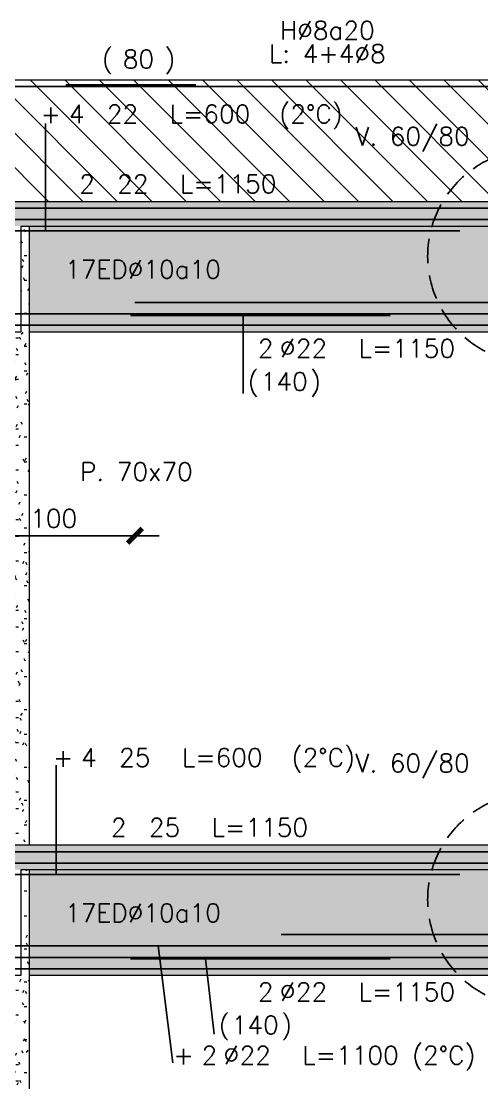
# Model space of a CAD drawing. Extents: x -10459 to 16942, y -13088 to 14608.
# Drawn here: x 1471 to 1754, y 2817 to 3470 of the extents above; entities that cross this region are included whole.
import ezdxf
from ezdxf.enums import TextEntityAlignment as Align

# ---------------------------------------------------------------- set-up
doc = ezdxf.new("R2010")
doc.units = 0
doc.header["$LTSCALE"] = 30
doc.header["$MEASUREMENT"] = 0
doc.linetypes.add("EJE1-1'$0$DASHED", pattern=[0.75, 0.5, -0.25])
doc.linetypes.add("EJE1-1'$0$RLE-PROYECCION", pattern=[0.71438, 0.47625, -0.23813])
doc.layers.get('0').update_dxf_attribs({"linetype": 'CONTINUOUS'})
for name, color, linetype in [("EJE1-1'$0$CORTES", 5, 'CONTINUOUS'), ("EJE1-1'$0$RLA-FE", 7, 'CONTINUOUS'), ("EJE1-1'$0$RLA-TEXTOS-FE", 9, 'CONTINUOUS')]:
    doc.layers.add(name, color=color, linetype=linetype)
doc.layers.add("EJE1-1'$0$RLA-ACHURADO", color=30, linetype="EJE1-1'$0$RLE-PROYECCION", lineweight=15, transparency=0.7)
doc.layers.add("EJE1-1'$0$RLA-CONTORNO", color=30, linetype='CONTINUOUS', lineweight=15)
doc.layers.add("EJE1-1'$0$RLA-TEXTOS-1", color=9, linetype='CONTINUOUS', lineweight=9)
doc.styles.add("EJE1-1'$0$RomanS", font='romans.shx', dxfattribs={"height": 11.25})
doc.dimstyles.new("EJE1-1'$0$ING50", dxfattribs={"dimscale": 50, "dimtxt": 0.27, "dimasz": 0.3, "dimexe": 0, "dimexo": 0, "dimgap": 0.1, "dimtad": 1, "dimdec": 1, "dimzin": 12, "dimdsep": 46, "dimtxsty": "EJE1-1'$0$RomanS", "dimblk": "EJE1-1'$0$TICK1", "dimblk1": "EJE1-1'$0$TICK1", "dimblk2": "EJE1-1'$0$TICK1", "dimcen": 0.09, "dimclrd": 2, "dimclre": 1, "dimclrt": 3, "dimadec": 0, "dimazin": 0, "dimtfac": 1, "dimtdec": 0, "dimtix": 1, "dimtmove": 2, "dimatfit": 3, "dimldrblk": "EJE1-1'$0$TICK1", "dimfxl": 0, "dimfxlon": 1, "dimtolj": 1, "dimtzin": 0, "dimarcsym": 0})
pattern_1 = [(0, (-234.281, -2576.79), (20.32, 5.08), [1.676, -13.564, 1.676, -13.564, -81.28]), (0, (-234.281, -2576.79), (20.32, 5.08), [-30.48, 1.676, -28.804, 1.676, -13.564, -35.56]), (0, (-234.281, -2576.79), (20.32, 5.08), [-76.2, 1.676, -8.484, 1.676, -23.724]), (120, (-226.661, -2574.25), (-14.559409, 15.057636), [1.676, -13.564, 1.676, -13.564, -81.28]), (120, (-226.661, -2574.25), (-14.559409, 15.057636), [-30.48, 1.676, -28.804, 1.676, -13.564, -35.56]), (120, (-226.661, -2574.25), (-14.559409, 15.057636), [-76.2, 1.676, -8.484, 1.676, -23.724]), (240, (-224.121, -2564.09), (-5.760591, -20.137636), [1.676, -13.564, 1.676, -13.564, -81.28]), (240, (-224.121, -2564.09), (-5.760591, -20.137636), [-30.48, 1.676, -28.804, 1.676, -13.564, -35.56]), (240, (-224.121, -2564.09), (-5.760591, -20.137636), [-76.2, 1.676, -8.484, 1.676, -23.724])]

# ---------------------------------------------------------------- blocks, each defined once
blk = doc.blocks.new('*U244')
at = {"layer": "EJE1-1'$0$RLA-FE"}
blk.add_line((0, 0), (1068.21, 0), dxfattribs=at)
at = {"layer": "EJE1-1'$0$RLA-FE", "color": 3, "style": "EJE1-1'$0$RomanS", "flags": 8}
for tag, p in [('F=', (522.96, 9.32)), ('NUM', (537.36, 9.32))]:
    blk.add_attdef(tag, text='', height=11.25, dxfattribs=at).set_placement(p, align=Align.RIGHT)
at = {"layer": "EJE1-1'$0$RLA-FE", "color": 3, "style": "EJE1-1'$0$RomanS"}
for tag, p, flags in [('PHI', (541.26, 9.54), 14), ('DIAM', (551.12, 9.32), 12), ('MINUS', (573.13, 9.32), 13), ('MARK', (586.53, 9.32), 13), ('TEXTO_FE1', (589.83, 9.32), 8), ('TEXTO_FE2', (657.35, 9.34), 8), ('TIPO', (573.8, -75.78), 13), ('NVECES', (559.93, -94.72), 13), ('NUMFE', (563.86, -114.48), 13), ('CAPA', (572.06, -133.6), 13), ('DESPLAZA', (278.34, -151.59), 13), ('ESPACIO', (284.39, -169.95), 13), ('CANT', (298.23, -188.75), 13)]:
    blk.add_attdef(tag, p, '', height=11.25, dxfattribs=dict(at, flags=flags))
blk = doc.blocks.new('*U94')
at = {"layer": "EJE1-1'$0$RLA-FE"}
blk.add_line((0, 0), (1068.21, 0), dxfattribs=at)
at = {"layer": "EJE1-1'$0$RLA-FE", "color": 3, "style": "EJE1-1'$0$RomanS", "flags": 8}
for tag, p in [('F=', (483.44, 36.32)), ('NUM', (497.85, 36.32))]:
    blk.add_attdef(tag, text='', height=11.25, dxfattribs=at).set_placement(p, align=Align.RIGHT)
at = {"layer": "EJE1-1'$0$RLA-FE", "color": 3, "style": "EJE1-1'$0$RomanS"}
for tag, p, flags in [('PHI', (501.74, 36.54), 14), ('DIAM', (511.6, 36.32), 12), ('MINUS', (533.62, 36.32), 13), ('MARK', (547.01, 36.32), 13), ('TEXTO_FE1', (550.31, 36.32), 8), ('TEXTO_FE2', (617.83, 36.34), 8), ('TIPO', (573.8, -75.78), 13), ('NVECES', (559.93, -94.72), 13), ('NUMFE', (563.86, -114.48), 13), ('CAPA', (572.06, -133.6), 13), ('DESPLAZA', (278.34, -151.59), 13), ('ESPACIO', (284.39, -169.95), 13), ('CANT', (298.23, -188.75), 13)]:
    blk.add_attdef(tag, p, '', height=11.25, dxfattribs=dict(at, flags=flags))
blk = doc.blocks.new('*U243')
at = {"layer": "EJE1-1'$0$RLA-FE"}
for p, q in [((0, 0), (0, 0)), ((0, 0), (518.21, 0)), ((518.21, 0), (568.21, 0)), ((568.21, 0), (600, 0)), ((600, 0), (600, 0))]:
    blk.add_line(p, q, dxfattribs=at)
at = {"layer": "EJE1-1'$0$RLA-FE", "color": 3, "style": "EJE1-1'$0$RomanS", "flags": 8}
for tag, p in [('F=', (362.12, 66.32)), ('NUM', (376.53, 66.32))]:
    blk.add_attdef(tag, text='', height=11.25, dxfattribs=at).set_placement(p, align=Align.RIGHT)
at = {"layer": "EJE1-1'$0$RLA-FE", "color": 3, "style": "EJE1-1'$0$RomanS"}
for tag, p, flags in [('PHI', (380.42, 66.54), 14), ('DIAM', (390.28, 66.32), 12), ('MINUS', (412.3, 66.32), 13), ('MARK', (425.69, 66.32), 13), ('TEXTO_FE1', (428.99, 66.32), 8), ('TEXTO_FE2', (496.51, 66.34), 8), ('TIPO', (298.8, -75.78), 13), ('NVECES', (284.93, -94.72), 13), ('NUMFE', (288.86, -114.48), 13), ('CAPA', (297.06, -133.6), 13), ('DESPLAZA', (278.34, -151.59), 13), ('ESPACIO', (284.39, -169.95), 13), ('CANT', (298.23, -188.75), 13)]:
    blk.add_attdef(tag, p, '', height=11.25, dxfattribs=dict(at, flags=flags))
blk = doc.blocks.new('*U96')
at = {"layer": "EJE1-1'$0$RLA-FE"}
for p, q in [((0, 0), (918.21, 0)), ((918.21, 0), (968.21, 0)), ((968.21, 0), (1000, 0)), ((1000, 0), (1000, 0))]:
    blk.add_line(p, q, dxfattribs=at)
at = {"layer": "EJE1-1'$0$RLA-FE", "color": 3, "style": "EJE1-1'$0$RomanS", "flags": 8}
for tag, p in [('F=', (408.44, -47.89)), ('NUM', (422.85, -47.89))]:
    blk.add_attdef(tag, text='', height=11.25, dxfattribs=at).set_placement(p, align=Align.RIGHT)
at = {"layer": "EJE1-1'$0$RLA-FE", "color": 3, "style": "EJE1-1'$0$RomanS"}
for tag, p, flags in [('PHI', (426.74, -47.68), 12), ('DIAM', (436.6, -47.89), 12), ('MINUS', (458.62, -47.89), 13), ('MARK', (472.01, -47.89), 13), ('TEXTO_FE1', (475.31, -47.89), 8), ('TEXTO_FE2', (542.83, -47.88), 8), ('TIPO', (498.8, -57.92), 13), ('NVECES', (484.93, -76.86), 13), ('NUMFE', (488.86, -96.62), 13), ('CAPA', (497.06, -115.74), 13), ('DESPLAZA', (277.18, -134.17), 13), ('ESPACIO', (283.22, -152.53), 13), ('CANT', (297.06, -171.33), 13)]:
    blk.add_attdef(tag, p, '', height=11.25, dxfattribs=dict(at, flags=flags))
blk = doc.blocks.new('*U229')
at = {"layer": "EJE1-1'$0$RLA-FE"}
for q in [(0, 0), (1068.21, 0)]:
    blk.add_line((0, 0), q, dxfattribs=at)
at = {"layer": "EJE1-1'$0$RLA-FE", "color": 3, "style": "EJE1-1'$0$RomanS", "flags": 8}
for tag, p in [('F=', (336.66, -47.89)), ('NUM', (351.07, -47.89))]:
    blk.add_attdef(tag, text='', height=11.25, dxfattribs=at).set_placement(p, align=Align.RIGHT)
at = {"layer": "EJE1-1'$0$RLA-FE", "color": 3, "style": "EJE1-1'$0$RomanS"}
for tag, p, flags in [('PHI', (354.97, -47.68), 12), ('DIAM', (364.82, -47.89), 12), ('MINUS', (386.84, -47.89), 13), ('MARK', (400.23, -47.89), 13), ('TEXTO_FE1', (403.54, -47.89), 8), ('TEXTO_FE2', (471.06, -47.88), 8), ('TIPO', (573.8, -57.92), 13), ('NVECES', (559.93, -76.86), 13), ('NUMFE', (563.86, -96.62), 13), ('CAPA', (572.06, -115.74), 13), ('DESPLAZA', (277.18, -134.17), 13), ('ESPACIO', (283.22, -152.53), 13), ('CANT', (297.06, -171.33), 13)]:
    blk.add_attdef(tag, p, '', height=11.25, dxfattribs=dict(at, flags=flags))
blk = doc.blocks.new('*U98')
at = {"layer": "EJE1-1'$0$RLA-FE"}
blk.add_line((0, 0), (1068.21, 0), dxfattribs=at)
at = {"layer": "EJE1-1'$0$RLA-FE", "color": 3, "style": "EJE1-1'$0$RomanS", "flags": 8}
for tag, p in [('F=', (483.44, -19.89)), ('NUM', (497.85, -19.89))]:
    blk.add_attdef(tag, text='', height=11.25, dxfattribs=at).set_placement(p, align=Align.RIGHT)
at = {"layer": "EJE1-1'$0$RLA-FE", "color": 3, "style": "EJE1-1'$0$RomanS"}
for tag, p, flags in [('PHI', (501.74, -19.68), 12), ('DIAM', (511.6, -19.89), 12), ('MINUS', (533.62, -19.89), 13), ('MARK', (547.01, -19.89), 13), ('TEXTO_FE1', (550.31, -19.89), 8), ('TEXTO_FE2', (617.83, -19.88), 8), ('TIPO', (573.8, -57.92), 13), ('NVECES', (559.93, -76.86), 13), ('NUMFE', (563.86, -96.62), 13), ('CAPA', (572.06, -115.74), 13), ('DESPLAZA', (277.18, -134.17), 13), ('ESPACIO', (283.22, -152.53), 13), ('CANT', (297.06, -171.33), 13)]:
    blk.add_attdef(tag, p, '', height=11.25, dxfattribs=dict(at, flags=flags))
blk = doc.blocks.new('*U108')
at = {"layer": "EJE1-1'$0$RLA-FE"}
blk.add_line((0, 0), (1118.21, 0), dxfattribs=at)
at = {"layer": "EJE1-1'$0$RLA-FE", "color": 3, "style": "EJE1-1'$0$RomanS"}
for tag, p, flags in [('TIPO', (598.8, -57.92), 13), ('PHI', (454.6, -72.68), 12), ('DIAM', (464.45, -72.89), 12), ('MINUS', (486.47, -72.89), 13), ('MARK', (499.86, -72.89), 13), ('TEXTO_FE1', (503.16, -72.89), 8), ('TEXTO_FE2', (570.68, -72.88), 8), ('NVECES', (584.93, -76.86), 13), ('NUMFE', (588.86, -96.62), 13), ('CAPA', (597.06, -115.74), 13), ('DESPLAZA', (277.18, -134.17), 13), ('ESPACIO', (283.22, -152.53), 13), ('CANT', (297.06, -171.33), 13)]:
    blk.add_attdef(tag, p, '', height=11.25, dxfattribs=dict(at, flags=flags))
at = {"layer": "EJE1-1'$0$RLA-FE", "color": 3, "style": "EJE1-1'$0$RomanS", "flags": 8}
for tag, p in [('F=', (436.29, -72.89)), ('NUM', (450.7, -72.89))]:
    blk.add_attdef(tag, text='', height=11.25, dxfattribs=at).set_placement(p, align=Align.RIGHT)
blk = doc.blocks.new('*U90')
at = {"layer": "EJE1-1'$0$RLA-FE"}
for q in [(0, 0), (1118.21, 0)]:
    blk.add_line((0, 0), q, dxfattribs=at)
at = {"layer": "EJE1-1'$0$RLA-FE", "color": 3, "style": "EJE1-1'$0$RomanS"}
for tag, p, flags in [('TIPO', (598.8, -57.92), 13), ('NVECES', (584.93, -76.86), 13), ('PHI', (526.74, -97.68), 12), ('DIAM', (536.6, -97.89), 12), ('MINUS', (558.62, -97.89), 13), ('MARK', (572.01, -97.89), 13), ('TEXTO_FE1', (575.31, -97.89), 8), ('NUMFE', (588.86, -96.62), 13), ('TEXTO_FE2', (642.83, -97.88), 8), ('CAPA', (597.06, -115.74), 13), ('DESPLAZA', (277.18, -134.17), 13), ('ESPACIO', (283.22, -152.53), 13), ('CANT', (297.06, -171.33), 13)]:
    blk.add_attdef(tag, p, '', height=11.25, dxfattribs=dict(at, flags=flags))
at = {"layer": "EJE1-1'$0$RLA-FE", "color": 3, "style": "EJE1-1'$0$RomanS", "flags": 8}
for tag, p in [('F=', (508.44, -97.89)), ('NUM', (522.85, -97.89))]:
    blk.add_attdef(tag, text='', height=11.25, dxfattribs=at).set_placement(p, align=Align.RIGHT)
blk = doc.blocks.new('*U230')
at = {"layer": "EJE1-1'$0$RLA-FE", "color": 6}
blk.add_line((0, -1), (160, -1), dxfattribs=at)
at = {"layer": "EJE1-1'$0$RLA-FE", "color": 3, "style": "EJE1-1'$0$RomanS", "flags": 8}
for tag, p in [('(', (57.81, -47.26)), ('EMP', (76.83, -47.26)), (')', (96.15, -47.26))]:
    blk.add_attdef(tag, text='', height=11.25, dxfattribs=at).set_placement(p, align=Align.CENTER)
blk = doc.blocks.new('*U92')
at = {"layer": "EJE1-1'$0$RLA-FE"}
blk.add_line((0, 0), (1068.21, 0), dxfattribs=at)
at = {"layer": "EJE1-1'$0$RLA-FE", "color": 3, "style": "EJE1-1'$0$RomanS", "flags": 8}
for tag, p in [('F=', (483.44, 9.32)), ('NUM', (497.85, 9.32))]:
    blk.add_attdef(tag, text='', height=11.25, dxfattribs=at).set_placement(p, align=Align.RIGHT)
at = {"layer": "EJE1-1'$0$RLA-FE", "color": 3, "style": "EJE1-1'$0$RomanS"}
for tag, p, flags in [('PHI', (501.74, 9.54), 14), ('DIAM', (511.6, 9.32), 12), ('MINUS', (533.62, 9.32), 13), ('MARK', (547.01, 9.32), 13), ('TEXTO_FE1', (550.31, 9.32), 8), ('TEXTO_FE2', (617.83, 9.34), 8), ('TIPO', (573.8, -75.78), 13), ('NVECES', (559.93, -94.72), 13), ('NUMFE', (563.86, -114.48), 13), ('CAPA', (572.06, -133.6), 13), ('DESPLAZA', (278.34, -151.59), 13), ('ESPACIO', (284.39, -169.95), 13), ('CANT', (298.23, -188.75), 13)]:
    blk.add_attdef(tag, p, '', height=11.25, dxfattribs=dict(at, flags=flags))
blk = doc.blocks.new('*U255')
at = {"layer": "EJE1-1'$0$RLA-FE"}
for p, q in [((0, 0), (0, 0)), ((0, 0), (518.21, 0)), ((518.21, 0), (568.21, 0)), ((568.21, 0), (600, 0)), ((600, 0), (600, 0))]:
    blk.add_line(p, q, dxfattribs=at)
at = {"layer": "EJE1-1'$0$RLA-FE", "color": 3, "style": "EJE1-1'$0$RomanS", "flags": 8}
for tag, p in [('F=', (354.55, 66.32)), ('NUM', (368.96, 66.32))]:
    blk.add_attdef(tag, text='', height=11.25, dxfattribs=at).set_placement(p, align=Align.RIGHT)
at = {"layer": "EJE1-1'$0$RLA-FE", "color": 3, "style": "EJE1-1'$0$RomanS"}
for tag, p, flags in [('PHI', (372.85, 66.54), 14), ('DIAM', (382.71, 66.32), 12), ('MINUS', (404.73, 66.32), 13), ('MARK', (418.12, 66.32), 13), ('TEXTO_FE1', (421.42, 66.32), 8), ('TEXTO_FE2', (488.94, 66.34), 8), ('TIPO', (298.8, -75.78), 13), ('NVECES', (284.93, -94.72), 13), ('NUMFE', (288.86, -114.48), 13), ('CAPA', (297.06, -133.6), 13), ('DESPLAZA', (278.34, -151.59), 13), ('ESPACIO', (284.39, -169.95), 13), ('CANT', (298.23, -188.75), 13)]:
    blk.add_attdef(tag, p, '', height=11.25, dxfattribs=dict(at, flags=flags))
blk = doc.blocks.new('*U97')
at = {"layer": "EJE1-1'$0$RLA-FE"}
for q in [(0, 0), (1068.21, 0)]:
    blk.add_line((0, 0), q, dxfattribs=at)
at = {"layer": "EJE1-1'$0$RLA-FE", "color": 3, "style": "EJE1-1'$0$RomanS", "flags": 8}
for tag, p in [('F=', (483.44, -47.89)), ('NUM', (497.85, -47.89))]:
    blk.add_attdef(tag, text='', height=11.25, dxfattribs=at).set_placement(p, align=Align.RIGHT)
at = {"layer": "EJE1-1'$0$RLA-FE", "color": 3, "style": "EJE1-1'$0$RomanS"}
for tag, p, flags in [('PHI', (501.74, -47.68), 12), ('DIAM', (511.6, -47.89), 12), ('MINUS', (533.62, -47.89), 13), ('MARK', (547.01, -47.89), 13), ('TEXTO_FE1', (550.31, -47.89), 8), ('TEXTO_FE2', (617.83, -47.88), 8), ('TIPO', (573.8, -57.92), 13), ('NVECES', (559.93, -76.86), 13), ('NUMFE', (563.86, -96.62), 13), ('CAPA', (572.06, -115.74), 13), ('DESPLAZA', (277.18, -134.17), 13), ('ESPACIO', (283.22, -152.53), 13), ('CANT', (297.06, -171.33), 13)]:
    blk.add_attdef(tag, p, '', height=11.25, dxfattribs=dict(at, flags=flags))
blk = doc.blocks.new('*U183')
at = {"layer": "EJE1-1'$0$RLA-FE"}
for q in [(0, 0), (718.21, 0)]:
    blk.add_line((0, 0), q, dxfattribs=at)
at = {"layer": "EJE1-1'$0$RLA-FE", "color": 3, "style": "EJE1-1'$0$RomanS"}
for tag, p, flags in [('TIPO', (398.8, -57.92), 13), ('PHI', (326.74, -72.68), 12), ('DIAM', (336.6, -72.89), 12), ('MINUS', (358.62, -72.89), 13), ('MARK', (372.01, -72.89), 13), ('TEXTO_FE1', (375.31, -72.89), 8), ('TEXTO_FE2', (442.83, -72.88), 8), ('NVECES', (384.93, -76.86), 13), ('NUMFE', (388.86, -96.62), 13), ('CAPA', (397.06, -115.74), 13), ('DESPLAZA', (-122.82, -134.17), 13), ('ESPACIO', (-116.78, -152.53), 13), ('CANT', (-102.94, -171.33), 13)]:
    blk.add_attdef(tag, p, '', height=11.25, dxfattribs=dict(at, flags=flags))
at = {"layer": "EJE1-1'$0$RLA-FE", "color": 3, "style": "EJE1-1'$0$RomanS", "flags": 8}
for tag, p in [('F=', (308.44, -72.89)), ('NUM', (322.85, -72.89))]:
    blk.add_attdef(tag, text='', height=11.25, dxfattribs=at).set_placement(p, align=Align.RIGHT)
blk = doc.blocks.new('*U89')
at = {"layer": "EJE1-1'$0$RLA-FE", "color": 6}
blk.add_line((0, -1), (160, -1), dxfattribs=at)
at = {"layer": "EJE1-1'$0$RLA-FE", "color": 3, "style": "EJE1-1'$0$RomanS", "flags": 8}
for tag, p in [('(', (75.66, -47.26)), ('EMP', (94.68, -47.26)), (')', (113.99, -47.26))]:
    blk.add_attdef(tag, text='', height=11.25, dxfattribs=at).set_placement(p, align=Align.CENTER)
blk = doc.blocks.new("EJE1-1'$0$TICK1")
at = {"color": 2}
for points in [[(0, 0), (-1, 0)], [(0, 0), (1, 0)]]:
    blk.add_lwpolyline(points, dxfattribs=at)
at = {"color": 2, "const_width": 0.2}
blk.add_lwpolyline([(-0.3, -0.3), (0.3, 0.3)], dxfattribs=at)
blk = doc.blocks.new('*D184')
at = {"layer": "EJE1-1'$0$RLA-FE", "color": 2, "lineweight": -2, "transparency": 16777216}
blk.add_line((-1379.52, 977.45), (-1309.52, 977.45), dxfattribs=at)
at = {"layer": "EJE1-1'$0$RLA-FE", "color": 2, "lineweight": -2, "transparency": 16777216, "xscale": 15, "yscale": 15, "zscale": 15, "rotation": 180}
blk.add_blockref("EJE1-1'$0$TICK1", (-1394.52, 977.45), dxfattribs=at)
at = {"layer": "EJE1-1'$0$RLA-FE", "color": 2, "lineweight": -2, "transparency": 16777216, "xscale": 15, "yscale": 15, "zscale": 15}
blk.add_blockref("EJE1-1'$0$TICK1", (-1294.52, 977.45), dxfattribs=at)
at = {"layer": "EJE1-1'$0$RLA-FE", "color": 3, "transparency": 16777216, "insert": (-1344.52, 988.08), "char_height": 11.25, "attachment_point": 5, "style": "EJE1-1'$0$RomanS"}
blk.add_mtext('\\A1;100', dxfattribs=at)
blk = doc.blocks.new('*U261')
at = {"layer": "EJE1-1'$0$RLA-FE"}
for p, q in [((0, 0), (1088.21, 0)), ((1088.21, 0), (1138.21, 0)), ((1138.21, 0), (1170, 0)), ((1170, 0), (1170, 0))]:
    blk.add_line(p, q, dxfattribs=at)
at = {"layer": "EJE1-1'$0$RLA-FE", "color": 3, "style": "EJE1-1'$0$RomanS", "flags": 8}
for tag, p in [('F=', (493.44, 9.32)), ('NUM', (507.85, 9.32))]:
    blk.add_attdef(tag, text='', height=11.25, dxfattribs=at).set_placement(p, align=Align.RIGHT)
at = {"layer": "EJE1-1'$0$RLA-FE", "color": 3, "style": "EJE1-1'$0$RomanS"}
for tag, p, flags in [('PHI', (511.74, 9.54), 14), ('DIAM', (521.6, 9.32), 12), ('MINUS', (543.62, 9.32), 13), ('MARK', (557.01, 9.32), 13), ('TEXTO_FE1', (560.31, 9.32), 8), ('TEXTO_FE2', (627.83, 9.34), 8), ('TIPO', (583.8, -75.78), 13), ('NVECES', (569.93, -94.72), 13), ('NUMFE', (573.86, -114.48), 13), ('CAPA', (582.06, -133.6), 13), ('DESPLAZA', (278.34, -151.59), 13), ('ESPACIO', (284.39, -169.95), 13), ('CANT', (298.23, -188.75), 13)]:
    blk.add_attdef(tag, p, '', height=11.25, dxfattribs=dict(at, flags=flags))
blk = doc.blocks.new('*U112')
at = {"layer": "EJE1-1'$0$RLA-FE"}
for q in [(0, 0), (1118.21, 0)]:
    blk.add_line((0, 0), q, dxfattribs=at)
at = {"layer": "EJE1-1'$0$RLA-FE", "color": 3, "style": "EJE1-1'$0$RomanS", "flags": 8}
for tag, p in [('F=', (508.44, 9.32)), ('NUM', (522.85, 9.32))]:
    blk.add_attdef(tag, text='', height=11.25, dxfattribs=at).set_placement(p, align=Align.RIGHT)
at = {"layer": "EJE1-1'$0$RLA-FE", "color": 3, "style": "EJE1-1'$0$RomanS"}
for tag, p, flags in [('PHI', (526.74, 9.54), 14), ('DIAM', (536.6, 9.32), 12), ('MINUS', (558.62, 9.32), 13), ('MARK', (572.01, 9.32), 13), ('TEXTO_FE1', (575.31, 9.32), 8), ('TEXTO_FE2', (642.83, 9.34), 8), ('TIPO', (598.8, -75.78), 13), ('NVECES', (584.93, -94.72), 13), ('NUMFE', (588.86, -114.48), 13), ('CAPA', (597.06, -133.6), 13), ('DESPLAZA', (278.34, -151.59), 13), ('ESPACIO', (284.39, -169.95), 13), ('CANT', (298.23, -188.75), 13)]:
    blk.add_attdef(tag, p, '', height=11.25, dxfattribs=dict(at, flags=flags))
blk = doc.blocks.new('*U262')
at = {"layer": "EJE1-1'$0$RLA-FE", "color": 6}
blk.add_line((0, 1), (80, 1), dxfattribs=at)
at = {"layer": "EJE1-1'$0$RLA-FE", "color": 3, "style": "EJE1-1'$0$RomanS", "flags": 8}
for tag, p in [('(', (25.66, 11.14)), ('EMP', (44.68, 11.14)), (')', (63.99, 11.14))]:
    blk.add_attdef(tag, text='', height=11.25, dxfattribs=at).set_placement(p, align=Align.CENTER)
blk = doc.blocks.new("EJE1-1'")
at = {"layer": "EJE1-1'$0$RLA-ACHURADO"}
h = blk.add_hatch(dxfattribs=at)
h.set_pattern_fill('RLE-N_E__2_ETAPA', color=256, style=0, pattern_type=2)
h.set_pattern_definition([(315, (-234.281, -2576.79), (10.6066, 10.6066), [])])
h.paths.add_polyline_path([(-903.519, 1183), (-903.519, 1258), (-1433.519, 1258), (-1433.519, 1183)], flags=0)
h = blk.add_hatch(dxfattribs=at)
h.set_pattern_fill('SAND - DENSE', color=256, style=0, pattern_type=2)
h.set_pattern_definition(pattern_1)
h.paths.add_polyline_path([(2135.481, 1168), (2135.481, 1183), (-2429.52, 1183), (-2429.52, 1168), (2119.733, 1168)], flags=0)
h = blk.add_hatch(dxfattribs=at)
h.set_pattern_fill('SAND - DENSE', color=256, style=0, pattern_type=2)
h.set_pattern_definition(pattern_1)
h.paths.add_polyline_path([(-1359.519, 787), (-1359.519, 1168), (-1364.519, 1168), (-1364.519, 1103), (-1424.519, 1103), (-1424.519, 1168), (-1429.519, 1168), (-1429.519, 787), (-1364.519, 787)], flags=0)
h = blk.add_hatch(dxfattribs=at)
h.set_pattern_fill('SAND - DENSE', color=256, style=0, pattern_type=2)
h.set_pattern_definition(pattern_1)
h.paths.add_polyline_path([(-1027.019, 1168), (-1027.019, 1128), (-1072.019, 1128), (-1072.019, 1168), (-1359.519, 1168), (-1359.519, 1103), (-924.519, 1103), (-924.519, 1168)])
h.paths.add_polyline_path([(-762.019, 1128), (-762.019, 1168), (-864.519, 1168), (-864.519, 1103), (-429.519, 1103), (-429.519, 1168), (-717.019, 1168), (-717.019, 1128)])
h = blk.add_hatch(dxfattribs=at)
h.set_pattern_fill('SAND - DENSE', color=256, style=0, pattern_type=2)
h.set_pattern_definition(pattern_1)
h.paths.add_polyline_path([(2135.481, 772), (2135.481, 787), (-2429.52, 787), (-2429.52, 772), (2119.733, 772)], flags=0)
h = blk.add_hatch(dxfattribs=at)
h.set_pattern_fill('SAND - DENSE', color=256, style=0, pattern_type=2)
h.set_pattern_definition(pattern_1)
h.paths.add_polyline_path([(-1359.519, 391), (-1359.519, 772), (-1364.519, 772), (-1364.519, 707), (-1424.519, 707), (-1424.519, 772), (-1429.519, 772), (-1429.519, 391), (-1364.519, 391)], flags=0)
h = blk.add_hatch(dxfattribs=at)
h.set_pattern_fill('SAND - DENSE', color=256, style=0, pattern_type=2)
h.set_pattern_definition(pattern_1)
h.paths.add_polyline_path([(-762.019, 732), (-762.019, 772), (-864.519, 772), (-864.519, 707), (-429.519, 707), (-429.519, 772), (-717.019, 772), (-717.019, 732)])
h.paths.add_polyline_path([(-1072.019, 732), (-1072.019, 772), (-1359.519, 772), (-1359.519, 707), (-924.519, 707), (-924.519, 772), (-1027.019, 772), (-1027.019, 732)])
at = {"layer": "EJE1-1'$0$CORTES", "color": 1, "linetype": "EJE1-1'$0$DASHED"}
for centre in [(-1048.453, 1149.372), (-1048.453, 753.372)]:
    blk.add_circle(centre, 65.805, dxfattribs=at)
at = {"layer": "EJE1-1'$0$RLA-CONTORNO"}
for p, q in [((-1433.519, 1258), (-903.519, 1258)), ((2570.481, 1183), (-2409.519, 1183)), ((-1364.519, 1168), (-924.519, 1168)), ((-1364.519, 1103), (-1364.519, 1168)), ((-1359.519, 787), (-1359.519, 1168)), ((-1424.519, 1103), (-1364.519, 1103)), ((-1359.519, 1103), (-924.519, 1103)), ((2720.477, 787), (-2429.52, 787)), ((-1364.519, 772), (-924.519, 772)), ((-1364.519, 707), (-1364.519, 772)), ((-1359.519, 391), (-1359.519, 772)), ((-1424.519, 707), (-1364.519, 707)), ((-1359.519, 707), (-924.519, 707))]:
    blk.add_line(p, q, dxfattribs=at)
at = {"layer": "EJE1-1'$0$RLA-FE", "color": 2}
for p, q in [((-1349.634, 1231.103), (-1349.634, 1165)), ((-1227.77, 1064.969), (-1227.77, 1114)), ((-1343.04, 836.244), (-1343.04, 769)), ((-1271.214, 653.153), (-1280.245, 725)), ((-1245.633, 670.74), (-1251.086, 717))]:
    blk.add_line(p, q, dxfattribs=at)
at = {"layer": "EJE1-1'$0$RLA-FE"}
for name, p in [('*U261', (-2427.019, 1254)), ('*U112', (-1337.019, 1254)), ('*U94', (-2037.019, 1172)), ('*U183', (-1294.519, 1121)), ('*U96', (-2157.019, 1114)), ('*U97', (-1277.019, 1114)), ('*U94', (-2037.019, 776)), ('*U90', (-1204.519, 732)), ('*U96', (-2157.019, 718)), ('*U229', (-1277.019, 718))]:
    blk.add_blockref(name, p, dxfattribs=at)
ref = blk.add_blockref('*U262', (-1337.019, 1254), dxfattribs=at)
ref.add_attrib('EMP', '80', dxfattribs={"color": 3, "height": 11.25, "style": "EJE1-1'$0$RomanS"}).set_placement((-1292.337, 1265.143), align=Align.CENTER)
ref.add_attrib('(', '(', dxfattribs={"color": 3, "height": 11.25, "style": "EJE1-1'$0$RomanS"}).set_placement((-1311.363, 1265.143), align=Align.CENTER)
ref.add_attrib(')', ')', dxfattribs={"color": 3, "height": 11.25, "style": "EJE1-1'$0$RomanS"}).set_placement((-1273.024, 1265.143), align=Align.CENTER)
ref = blk.add_blockref('*U255', (-1694.519, 1165), dxfattribs=at)
ref.add_attrib('DIAM', '22', (-1311.813, 1231.324), dxfattribs={"color": 3, "height": 11.25, "style": "EJE1-1'$0$RomanS"})
ref.add_attrib('NUM', '4', dxfattribs={"color": 3, "height": 11.25, "style": "EJE1-1'$0$RomanS"}).set_placement((-1325.564, 1231.324), align=Align.RIGHT)
ref.add_attrib('TEXTO_FE1', 'L=600', (-1273.102, 1231.324), dxfattribs={"color": 3, "height": 11.25, "style": "EJE1-1'$0$RomanS"})
ref.add_attrib('TEXTO_FE2', '(2°C)', (-1205.58, 1231.342), dxfattribs={"color": 3, "height": 11.25, "style": "EJE1-1'$0$RomanS"})
ref.add_attrib('F=', '+', dxfattribs={"color": 3, "height": 11.25, "style": "EJE1-1'$0$RomanS"}).set_placement((-1339.973, 1231.324), align=Align.RIGHT)
ref = blk.add_blockref('*U92', (-1817.019, 1179), dxfattribs=at)
ref.add_attrib('DIAM', '22', (-1305.419, 1188.324), dxfattribs={"color": 3, "height": 11.25, "style": "EJE1-1'$0$RomanS"})
ref.add_attrib('NUM', '2', dxfattribs={"color": 3, "height": 11.25, "style": "EJE1-1'$0$RomanS"}).set_placement((-1319.17, 1188.324), align=Align.RIGHT)
ref.add_attrib('TEXTO_FE1', 'L=1150', (-1266.708, 1188.324), dxfattribs={"color": 3, "height": 11.25, "style": "EJE1-1'$0$RomanS"})
ref = blk.add_blockref('*U89', (-1297.272, 1114), dxfattribs=at)
ref.add_attrib('EMP', '140', dxfattribs={"color": 3, "height": 11.25, "style": "EJE1-1'$0$RomanS"}).set_placement((-1202.589, 1066.74), align=Align.CENTER)
ref.add_attrib('(', '(', dxfattribs={"color": 3, "height": 11.25, "style": "EJE1-1'$0$RomanS"}).set_placement((-1221.615, 1066.74), align=Align.CENTER)
ref.add_attrib(')', ')', dxfattribs={"color": 3, "height": 11.25, "style": "EJE1-1'$0$RomanS"}).set_placement((-1183.277, 1066.74), align=Align.CENTER)
ref = blk.add_blockref('*U98', (-1707.02, 1107), dxfattribs=at)
ref.add_attrib('DIAM', '22', (-1195.419, 1087.105), dxfattribs={"color": 3, "height": 11.25, "style": "EJE1-1'$0$RomanS"})
ref.add_attrib('NUM', '2', dxfattribs={"color": 3, "height": 11.25, "style": "EJE1-1'$0$RomanS"}).set_placement((-1209.171, 1087.105), align=Align.RIGHT)
ref.add_attrib('TEXTO_FE1', 'L=1150', (-1156.708, 1087.105), dxfattribs={"color": 3, "height": 11.25, "style": "EJE1-1'$0$RomanS"})
ref.add_attrib('PHI', '%%C', (-1205.275, 1087.319), dxfattribs={"color": 3, "height": 11.25, "style": "EJE1-1'$0$RomanS"})
ref = blk.add_blockref('*U243', (-1694.519, 769), dxfattribs=at)
ref.add_attrib('DIAM', '25', (-1304.239, 835.324), dxfattribs={"color": 3, "height": 11.25, "style": "EJE1-1'$0$RomanS"})
ref.add_attrib('NUM', '4', dxfattribs={"color": 3, "height": 11.25, "style": "EJE1-1'$0$RomanS"}).set_placement((-1317.99, 835.324), align=Align.RIGHT)
ref.add_attrib('TEXTO_FE1', 'L=600', (-1265.528, 835.324), dxfattribs={"color": 3, "height": 11.25, "style": "EJE1-1'$0$RomanS"})
ref.add_attrib('TEXTO_FE2', '(2°C)', (-1198.006, 835.342), dxfattribs={"color": 3, "height": 11.25, "style": "EJE1-1'$0$RomanS"})
ref.add_attrib('F=', '+', dxfattribs={"color": 3, "height": 11.25, "style": "EJE1-1'$0$RomanS"}).set_placement((-1332.399, 835.324), align=Align.RIGHT)
ref = blk.add_blockref('*U244', (-1837.019, 783), dxfattribs=at)
ref.add_attrib('DIAM', '25', (-1285.903, 792.324), dxfattribs={"color": 3, "height": 11.25, "style": "EJE1-1'$0$RomanS"})
ref.add_attrib('NUM', '2', dxfattribs={"color": 3, "height": 11.25, "style": "EJE1-1'$0$RomanS"}).set_placement((-1299.655, 792.324), align=Align.RIGHT)
ref.add_attrib('TEXTO_FE1', 'L=1150', (-1247.192, 792.324), dxfattribs={"color": 3, "height": 11.25, "style": "EJE1-1'$0$RomanS"})
ref = blk.add_blockref('*U108', (-1694.519, 725), dxfattribs=at)
ref.add_attrib('DIAM', '22', (-1230.068, 652.105), dxfattribs={"color": 3, "height": 11.25, "style": "EJE1-1'$0$RomanS"})
ref.add_attrib('NUM', '2', dxfattribs={"color": 3, "height": 11.25, "style": "EJE1-1'$0$RomanS"}).set_placement((-1243.82, 652.105), align=Align.RIGHT)
ref.add_attrib('TEXTO_FE1', 'L=1100', (-1191.357, 652.105), dxfattribs={"color": 3, "height": 11.25, "style": "EJE1-1'$0$RomanS"})
ref.add_attrib('TEXTO_FE2', '(2°C)', (-1123.835, 652.123), dxfattribs={"color": 3, "height": 11.25, "style": "EJE1-1'$0$RomanS"})
ref.add_attrib('PHI', '%%C', (-1239.924, 652.319), dxfattribs={"color": 3, "height": 11.25, "style": "EJE1-1'$0$RomanS"})
ref.add_attrib('F=', '+', dxfattribs={"color": 3, "height": 11.25, "style": "EJE1-1'$0$RomanS"}).set_placement((-1258.228, 652.105), align=Align.RIGHT)
ref = blk.add_blockref('*U230', (-1297.272, 718), dxfattribs=at)
ref.add_attrib('EMP', '140', dxfattribs={"color": 3, "height": 11.25, "style": "EJE1-1'$0$RomanS"}).set_placement((-1220.439, 670.74), align=Align.CENTER)
ref.add_attrib('(', '(', dxfattribs={"color": 3, "height": 11.25, "style": "EJE1-1'$0$RomanS"}).set_placement((-1239.464, 670.74), align=Align.CENTER)
ref.add_attrib(')', ')', dxfattribs={"color": 3, "height": 11.25, "style": "EJE1-1'$0$RomanS"}).set_placement((-1201.126, 670.74), align=Align.CENTER)
ref = blk.add_blockref('*U98', (-1707.02, 711), dxfattribs=at)
ref.add_attrib('DIAM', '22', (-1195.419, 691.105), dxfattribs={"color": 3, "height": 11.25, "style": "EJE1-1'$0$RomanS"})
ref.add_attrib('NUM', '2', dxfattribs={"color": 3, "height": 11.25, "style": "EJE1-1'$0$RomanS"}).set_placement((-1209.171, 691.105), align=Align.RIGHT)
ref.add_attrib('TEXTO_FE1', 'L=1150', (-1156.708, 691.105), dxfattribs={"color": 3, "height": 11.25, "style": "EJE1-1'$0$RomanS"})
ref.add_attrib('PHI', '%%C', (-1205.275, 691.319), dxfattribs={"color": 3, "height": 11.25, "style": "EJE1-1'$0$RomanS"})
at = {"layer": "EJE1-1'$0$RLA-TEXTOS-1", "char_height": 11.25, "attachment_point": 5, "style": "EJE1-1'$0$RomanS"}
for s, insert, width, line_spacing_factor in [('V. 60/80', (-1123.586, 1221.367), 77.89617, 0.941778), ('P. 70x70', (-1293.648, 1016.913), 129.81884, 0.983083), ('V. 60/80', (-1123.586, 835.676), 77.89617, 0.941778)]:
    blk.add_mtext(s, dxfattribs=dict(at, insert=insert, width=width, line_spacing_factor=line_spacing_factor))
at = {"layer": "EJE1-1'$0$RLA-TEXTOS-FE", "color": 9, "style": "EJE1-1'$0$RomanS"}
for s, p in [('H%%C8a20', (-1175.996, 1282.815)), ('L: 4+4%%C8', (-1175.996, 1268.48)), ('17ED%%C10a10', (-1289.556, 1135.725)), ('17ED%%C10a10', (-1289.556, 739.725))]:
    blk.add_text(s, height=11.25, dxfattribs=at).set_placement(p, align=Align.CENTER)
at = {"layer": "EJE1-1'$0$RLA-FE"}
dim = blk.add_linear_dim(base=(-1294.519, 977.452), p1=(-1394.519, 1029.429), p2=(-1294.519, 1121), dimstyle="EJE1-1'$0$ING50", dxfattribs=at)
dim.commit()
dim.dimension.update_dxf_attribs({"geometry": '*D184', "text_midpoint": (-1344.519, 988.077)})

msp = doc.modelspace()

# ---------------------------------------------------------------- block references
msp.add_blockref("EJE1-1'", (2835.3, 2176.19))

doc.saveas('drawing.dxf')
